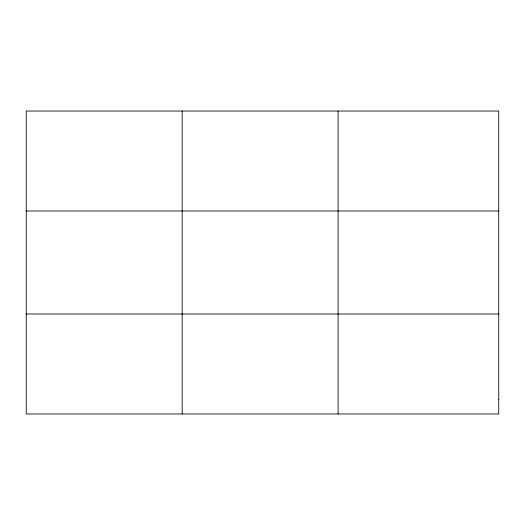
<?xml version="1.0" encoding="UTF-8"?>
<svg xmlns="http://www.w3.org/2000/svg" width="525" height="525" viewBox="0 0 525 525"><rect width="100%" height="100%" fill="white"/><g stroke="black" fill="none" stroke-linecap="round" stroke-linejoin="round"><path stroke-width="0.79" d="M182.175 111.031L182.175 413.969M338.1 111.031L338.1 413.969M26.25 210.998L498.75 210.998M26.25 314.002L498.75 314.002M498.75 399.689L498.75 413.969L26.25 413.969L26.25 111.031L498.75 111.031L498.75 399.689"/></g></svg>
